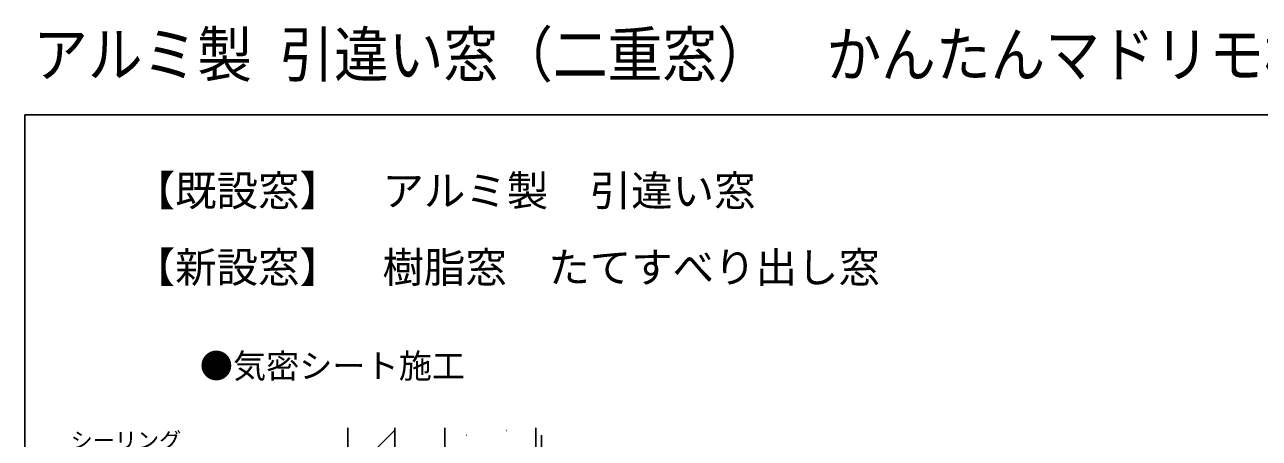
# Model space of a CAD drawing. Units: millimetres, scale not verified. Extents: x -525 to 525, y -783 to 779.
# Drawn here: x -525 to -78.2, y 629.8 to 779.4 of the extents above; entities that cross this region are included whole.
import ezdxf
from ezdxf.enums import TextEntityAlignment as Align

# ---------------------------------------------------------------- set-up
doc = ezdxf.new("R2010")
doc.units = ezdxf.units.MM
doc.header["$LTSCALE"] = 4
for name, color, linetype in [('0-1_USER1', 3, 'Continuous'), ('0-7_YKK_D', 6, 'Continuous'), ('0-8_YKK_ZWAK', 7, 'Continuous'), ('0-9_YSS_K', 3, 'Continuous')]:
    doc.layers.add(name, color=color, linetype=linetype)
doc.styles.add('ＭＳ ゴシック', font='')
doc.styles.get('ＭＳ ゴシック').set_extended_font_data('MS Gothic')

msp = doc.modelspace()

# ---------------------------------------------------------------- linework, layer by layer
at = {"layer": '0-8_YKK_ZWAK'}
for q in [(-525, -783.2), (525, 746.8)]:
    msp.add_line((-525, 746.8), q, dxfattribs=at)
at = {"layer": '0-9_YSS_K'}
for p, q in [((-408, 633.579), (-408, 556.579)), ((-408, 615.723), (-391, 632.723)), ((-373, 633.579), (-373, 562.579)), ((-365.124, 630.887), (-365.024, 630.887)), ((-350.717, 632.537), (-350.617, 632.537)), ((-338, 630.916), (-338, 544.579))]:
    msp.add_line(p, q, dxfattribs=at)
for points in [[(-373, 615.216), (-373, 562.579), (-391, 562.579), (-391, 633.579)], [(-342, 586.579), (-340, 586.579), (-340, 633.579)]]:
    msp.add_lwpolyline(points, dxfattribs=at)

# ---------------------------------------------------------------- texts
at = {"layer": '0-1_USER1', "style": 'ＭＳ ゴシック', "width": 0.9}
msp.add_text('アルミ製 引違い窓（二重窓）\u3000かんたんマドリモ樹脂窓 北海道版', height=16.13, dxfattribs=at).set_placement((-521.937, 755.73), align=Align.BOTTOM_LEFT)
at = {"layer": '0-1_USER1', "style": 'ＭＳ ゴシック'}
for s, height, p in [('【既設窓】\u3000アルミ製\u3000引違い窓', 11, (-485.557, 710.541)), ('【新設窓】\u3000樹脂窓\u3000たてすべり出し窓', 11, (-485.557, 682.813)), ('●気密シート施工', 8.798, (-461.636, 648.91))]:
    msp.add_text(s, height=height, dxfattribs=at).set_placement(p, align=Align.BOTTOM_LEFT)
at = {"layer": '0-7_YKK_D', "style": 'ＭＳ ゴシック'}
msp.add_text('シーリング', height=5.865, dxfattribs=at).set_placement((-508.369, 624.321), align=Align.BOTTOM_LEFT)

doc.saveas('drawing.dxf')
